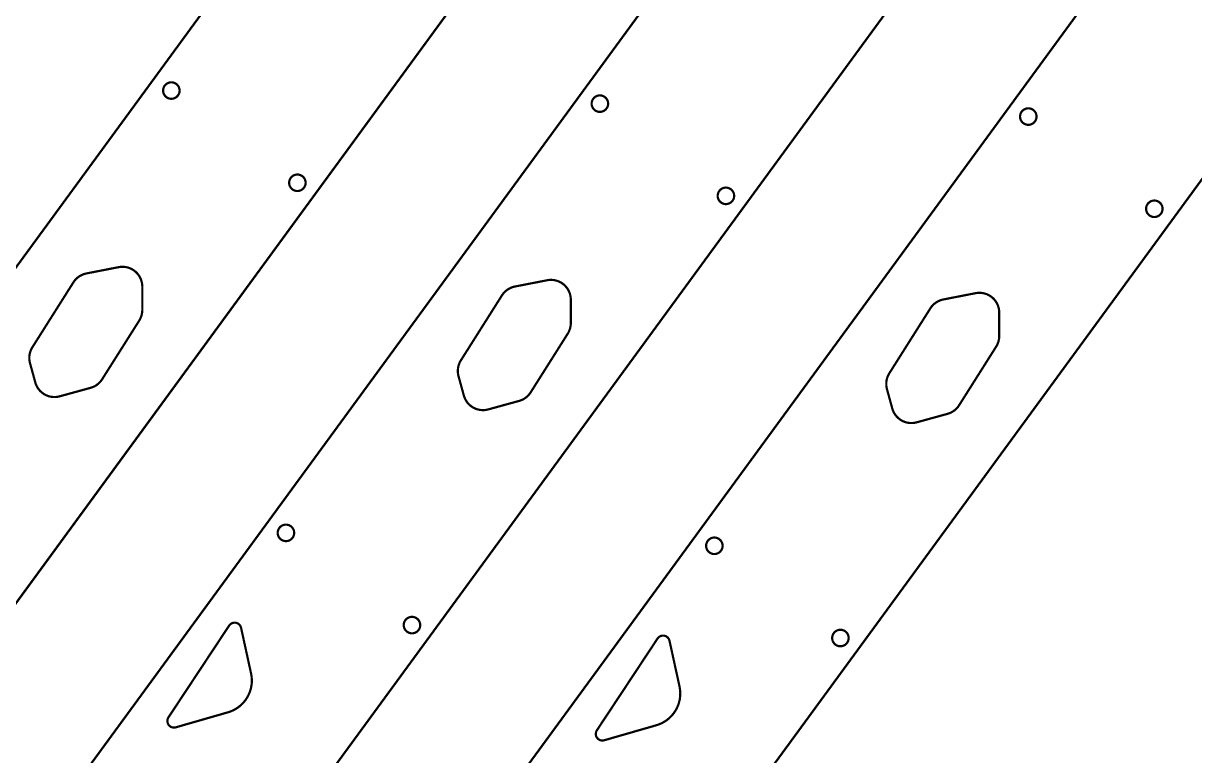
# Model space of a CAD drawing. Extents: x 0 to 578, y 0 to 442.
# Drawn here: x 177.2 to 354.5, y 100.4 to 211.2 of the extents above; entities that cross this region are included whole.
import ezdxf

# ---------------------------------------------------------------- set-up
doc = ezdxf.new("R2010")
doc.units = 0
doc.layers.get('0').update_dxf_attribs({"linetype": 'CONTINUOUS'})

msp = doc.modelspace()

# ---------------------------------------------------------------- linework, layer by layer
at = {"color": 0, "const_width": 0.3333}
for points in [[(96.1557, 65.0192), (263.349, 293.592)], [(161.028, 63.0382), (328.221, 291.611)], [(195.789, 19.9335), (393.079, 289.654)], [(287.25, 275.454), (120.369, 47.3076)], [(352.122, 273.474), (185.242, 45.3267)], [(416.982, 271.517), (220.003, 2.2221)]]:
    msp.add_lwpolyline(points, dxfattribs=at)
at = {"color": 0}
for points in [[(96.1557, 65.0192), (263.349, 293.592)], [(161.028, 63.0382), (328.221, 291.611)], [(195.789, 19.9335), (393.079, 289.654)], [(287.25, 275.454), (120.369, 47.3076)], [(352.122, 273.474), (185.242, 45.3267)], [(416.982, 271.517), (220.003, 2.2221)]]:
    msp.add_lwpolyline(points, dxfattribs=at)
at = {"color": 0, "const_width": 0.3333}
for points in [[(200.831, 201.026), (200.831, 200.964), (200.806, 200.775), (200.732, 200.54), (200.617, 200.328), (200.464, 200.143), (200.279, 199.99), (200.067, 199.875), (199.832, 199.803), (199.643, 199.776), (199.581, 199.776), (199.518, 199.776), (199.329, 199.803), (199.094, 199.875), (198.882, 199.99), (198.697, 200.143), (198.544, 200.328), (198.429, 200.54), (198.356, 200.775), (198.331, 200.964), (198.331, 201.026), (198.331, 201.09), (198.356, 201.279), (198.429, 201.514), (198.544, 201.726), (198.697, 201.911), (198.882, 202.064), (199.094, 202.179), (199.329, 202.251), (199.518, 202.276), (199.581, 202.276), (199.643, 202.276), (199.832, 202.251), (200.067, 202.179), (200.279, 202.064), (200.464, 201.911), (200.617, 201.726), (200.732, 201.514), (200.806, 201.279), (200.831, 201.09), (200.831, 201.026)], [(265.703, 199.046), (265.703, 198.983), (265.678, 198.794), (265.604, 198.56), (265.489, 198.347), (265.336, 198.163), (265.151, 198.01), (264.939, 197.894), (264.704, 197.821), (264.515, 197.796), (264.453, 197.796), (264.39, 197.796), (264.201, 197.821), (263.967, 197.894), (263.754, 198.01), (263.569, 198.163), (263.417, 198.347), (263.301, 198.56), (263.228, 198.794), (263.203, 198.983), (263.203, 199.046), (263.203, 199.108), (263.228, 199.299), (263.301, 199.532), (263.417, 199.744), (263.569, 199.931), (263.754, 200.082), (263.967, 200.197), (264.201, 200.271), (264.39, 200.296), (264.453, 200.296), (264.515, 200.296), (264.704, 200.271), (264.939, 200.197), (265.151, 200.082), (265.336, 199.931), (265.489, 199.744), (265.604, 199.532), (265.678, 199.299), (265.703, 199.108), (265.703, 199.046)], [(330.561, 197.089), (330.561, 197.026), (330.536, 196.837), (330.464, 196.603), (330.349, 196.39), (330.196, 196.206), (330.01, 196.053), (329.799, 195.938), (329.564, 195.865), (329.375, 195.839), (329.311, 195.839), (329.249, 195.839), (329.06, 195.865), (328.825, 195.938), (328.612, 196.053), (328.428, 196.206), (328.275, 196.39), (328.16, 196.603), (328.088, 196.837), (328.061, 197.026), (328.061, 197.089), (328.061, 197.153), (328.088, 197.342), (328.16, 197.576), (328.275, 197.788), (328.428, 197.974), (328.612, 198.126), (328.825, 198.24), (329.06, 198.314), (329.249, 198.339), (329.311, 198.339), (329.375, 198.339), (329.564, 198.314), (329.799, 198.24), (330.01, 198.126), (330.196, 197.974), (330.349, 197.788), (330.464, 197.576), (330.536, 197.342), (330.561, 197.153), (330.561, 197.089)], [(219.911, 187.071), (219.911, 187.007), (219.886, 186.818), (219.813, 186.583), (219.697, 186.371), (219.544, 186.186), (219.36, 186.033), (219.147, 185.918), (218.913, 185.846), (218.724, 185.821), (218.661, 185.821), (218.599, 185.821), (218.41, 185.846), (218.175, 185.918), (217.962, 186.033), (217.778, 186.186), (217.625, 186.371), (217.51, 186.583), (217.436, 186.818), (217.411, 187.007), (217.411, 187.071), (217.411, 187.133), (217.436, 187.322), (217.51, 187.557), (217.625, 187.769), (217.778, 187.954), (217.962, 188.107), (218.175, 188.222), (218.41, 188.294), (218.599, 188.321), (218.661, 188.321), (218.724, 188.321), (218.913, 188.294), (219.147, 188.222), (219.36, 188.107), (219.544, 187.954), (219.697, 187.769), (219.813, 187.557), (219.886, 187.322), (219.911, 187.133), (219.911, 187.071)], [(284.783, 185.089), (284.783, 185.026), (284.758, 184.837), (284.685, 184.603), (284.569, 184.39), (284.417, 184.206), (284.232, 184.053), (284.019, 183.938), (283.785, 183.865), (283.596, 183.839), (283.533, 183.839), (283.471, 183.839), (283.282, 183.865), (283.047, 183.938), (282.835, 184.053), (282.65, 184.206), (282.497, 184.39), (282.382, 184.603), (282.308, 184.837), (282.283, 185.026), (282.283, 185.089), (282.283, 185.153), (282.308, 185.342), (282.382, 185.576), (282.497, 185.789), (282.65, 185.974), (282.835, 186.126), (283.047, 186.242), (283.282, 186.314), (283.471, 186.339), (283.533, 186.339), (283.596, 186.339), (283.785, 186.314), (284.019, 186.242), (284.232, 186.126), (284.417, 185.974), (284.569, 185.789), (284.685, 185.576), (284.758, 185.342), (284.783, 185.153), (284.783, 185.089)], [(349.642, 183.132), (349.642, 183.069), (349.617, 182.881), (349.543, 182.646), (349.428, 182.433), (349.276, 182.249), (349.09, 182.096), (348.878, 181.981), (348.644, 181.908), (348.454, 181.882), (348.392, 181.882), (348.329, 181.882), (348.14, 181.908), (347.906, 181.981), (347.693, 182.096), (347.508, 182.249), (347.356, 182.433), (347.24, 182.646), (347.167, 182.881), (347.142, 183.069), (347.142, 183.132), (347.142, 183.196), (347.167, 183.385), (347.24, 183.619), (347.356, 183.832), (347.508, 184.017), (347.693, 184.169), (347.906, 184.285), (348.14, 184.357), (348.329, 184.382), (348.392, 184.382), (348.454, 184.382), (348.644, 184.357), (348.878, 184.285), (349.09, 184.169), (349.276, 184.017), (349.428, 183.832), (349.543, 183.619), (349.617, 183.385), (349.642, 183.196), (349.642, 183.132)], [(178.99, 156.837), (179.01, 156.765), (179.083, 156.556), (179.203, 156.286), (179.347, 156.031), (179.515, 155.792), (179.706, 155.569), (179.918, 155.367), (180.15, 155.185), (180.336, 155.063), (180.4, 155.025), (180.465, 154.989), (180.665, 154.892), (180.94, 154.785), (181.224, 154.707), (181.511, 154.657), (181.803, 154.635), (182.096, 154.642), (182.389, 154.676), (182.607, 154.722), (182.679, 154.742), (187.36, 156.031), (187.426, 156.049), (187.625, 156.117), (187.879, 156.226), (188.121, 156.358), (188.35, 156.513), (188.564, 156.686), (188.761, 156.879), (188.939, 157.09), (189.063, 157.261), (189.1, 157.319), (194.718, 166.207), (194.775, 166.297), (194.918, 166.581), (195.064, 166.976), (195.153, 167.388), (195.182, 167.704), (195.182, 167.81), (195.182, 171.351), (195.182, 171.435), (195.164, 171.685), (195.108, 172.011), (195.019, 172.328), (194.896, 172.632), (194.739, 172.919), (194.553, 173.19), (194.335, 173.44), (194.154, 173.614), (194.09, 173.667), (194.025, 173.719), (193.821, 173.864), (193.533, 174.029), (193.232, 174.161), (192.919, 174.26), (192.597, 174.322), (192.269, 174.35), (191.939, 174.342), (191.69, 174.311), (191.608, 174.296), (186.719, 173.343), (186.643, 173.328), (186.421, 173.268), (186.133, 173.164), (185.858, 173.032), (185.6, 172.874), (185.358, 172.69), (185.136, 172.483), (184.935, 172.253), (184.799, 172.067), (184.757, 172.001), (178.54, 162.167), (178.499, 162.1), (178.386, 161.892), (178.263, 161.604), (178.169, 161.308), (178.108, 161.004), (178.079, 160.696), (178.082, 160.385), (178.117, 160.074), (178.163, 159.843), (178.183, 159.767), (178.99, 156.837)], [(243.862, 154.857), (243.882, 154.785), (243.956, 154.575), (244.075, 154.306), (244.219, 154.05), (244.388, 153.81), (244.578, 153.589), (244.79, 153.386), (245.022, 153.204), (245.208, 153.081), (245.272, 153.044), (245.338, 153.008), (245.537, 152.911), (245.813, 152.804), (246.096, 152.726), (246.383, 152.676), (246.675, 152.654), (246.968, 152.66), (247.261, 152.696), (247.479, 152.74), (247.551, 152.76), (252.232, 154.049), (252.299, 154.068), (252.497, 154.136), (252.751, 154.246), (252.993, 154.378), (253.222, 154.532), (253.436, 154.706), (253.633, 154.899), (253.811, 155.11), (253.935, 155.279), (253.972, 155.339), (259.59, 164.226), (259.647, 164.315), (259.79, 164.6), (259.936, 164.994), (260.025, 165.407), (260.054, 165.724), (260.054, 165.829), (260.054, 169.371), (260.054, 169.454), (260.036, 169.704), (259.981, 170.031), (259.892, 170.347), (259.768, 170.65), (259.611, 170.939), (259.425, 171.21), (259.207, 171.46), (259.026, 171.633), (258.963, 171.686), (258.897, 171.739), (258.693, 171.883), (258.406, 172.049), (258.104, 172.181), (257.792, 172.279), (257.469, 172.342), (257.142, 172.369), (256.811, 172.361), (256.563, 172.331), (256.481, 172.315), (251.592, 171.361), (251.515, 171.347), (251.292, 171.288), (251.004, 171.183), (250.731, 171.051), (250.472, 170.893), (250.231, 170.71), (250.008, 170.501), (249.807, 170.272), (249.671, 170.085), (249.629, 170.019), (243.412, 160.185), (243.371, 160.118), (243.258, 159.911), (243.135, 159.624), (243.042, 159.326), (242.981, 159.024), (242.951, 158.714), (242.953, 158.404), (242.989, 158.093), (243.035, 157.861), (243.056, 157.786), (243.862, 154.857)], [(308.721, 152.9), (308.74, 152.828), (308.814, 152.618), (308.933, 152.349), (309.078, 152.093), (309.246, 151.853), (309.436, 151.632), (309.649, 151.429), (309.881, 151.247), (310.067, 151.124), (310.131, 151.087), (310.196, 151.051), (310.396, 150.954), (310.671, 150.847), (310.954, 150.769), (311.242, 150.719), (311.533, 150.697), (311.828, 150.704), (312.119, 150.739), (312.338, 150.783), (312.41, 150.804), (317.09, 152.092), (317.158, 152.111), (317.356, 152.179), (317.61, 152.289), (317.853, 152.421), (318.081, 152.575), (318.294, 152.749), (318.492, 152.942), (318.671, 153.153), (318.793, 153.322), (318.831, 153.382), (324.449, 162.269), (324.506, 162.358), (324.65, 162.643), (324.794, 163.039), (324.883, 163.45), (324.912, 163.767), (324.912, 163.872), (324.912, 167.414), (324.912, 167.497), (324.894, 167.747), (324.84, 168.074), (324.75, 168.39), (324.626, 168.693), (324.471, 168.982), (324.283, 169.253), (324.067, 169.503), (323.885, 169.676), (323.821, 169.729), (323.757, 169.782), (323.551, 169.926), (323.265, 170.092), (322.964, 170.224), (322.65, 170.322), (322.328, 170.385), (322, 170.413), (321.669, 170.404), (321.421, 170.374), (321.339, 170.358), (316.45, 169.404), (316.375, 169.39), (316.151, 169.331), (315.864, 169.226), (315.589, 169.094), (315.331, 168.936), (315.089, 168.753), (314.867, 168.544), (314.667, 168.315), (314.529, 168.128), (314.489, 168.064), (308.271, 158.228), (308.229, 158.163), (308.117, 157.954), (307.993, 157.667), (307.901, 157.369), (307.839, 157.067), (307.81, 156.758), (307.813, 156.447), (307.847, 156.136), (307.893, 155.904), (307.914, 155.829), (308.721, 152.9)], [(218.176, 134.072), (218.176, 134.01), (218.151, 133.821), (218.079, 133.586), (217.964, 133.374), (217.811, 133.189), (217.626, 133.036), (217.414, 132.921), (217.179, 132.848), (216.99, 132.822), (216.926, 132.822), (216.864, 132.822), (216.675, 132.848), (216.44, 132.921), (216.228, 133.036), (216.043, 133.189), (215.89, 133.374), (215.775, 133.586), (215.703, 133.821), (215.676, 134.01), (215.676, 134.072), (215.676, 134.135), (215.703, 134.324), (215.775, 134.559), (215.89, 134.771), (216.043, 134.956), (216.228, 135.109), (216.44, 135.224), (216.675, 135.297), (216.864, 135.322), (216.926, 135.322), (216.99, 135.322), (217.179, 135.297), (217.414, 135.224), (217.626, 135.109), (217.811, 134.956), (217.964, 134.771), (218.079, 134.559), (218.151, 134.324), (218.176, 134.135), (218.176, 134.072)], [(283.036, 132.116), (283.036, 132.053), (283.01, 131.864), (282.938, 131.629), (282.822, 131.417), (282.669, 131.232), (282.485, 131.079), (282.272, 130.964), (282.037, 130.891), (281.849, 130.866), (281.786, 130.866), (281.722, 130.866), (281.533, 130.891), (281.299, 130.964), (281.086, 131.079), (280.901, 131.232), (280.749, 131.417), (280.633, 131.629), (280.561, 131.864), (280.536, 132.053), (280.536, 132.116), (280.536, 132.179), (280.561, 132.368), (280.633, 132.602), (280.749, 132.815), (280.901, 132.999), (281.086, 133.152), (281.299, 133.267), (281.533, 133.34), (281.722, 133.366), (281.786, 133.366), (281.849, 133.366), (282.037, 133.34), (282.272, 133.267), (282.485, 133.152), (282.669, 132.999), (282.822, 132.815), (282.938, 132.602), (283.01, 132.368), (283.036, 132.179), (283.036, 132.116)], [(208.15, 106.912), (208.268, 106.946), (208.614, 107.07), (209.051, 107.268), (209.462, 107.504), (209.846, 107.776), (210.199, 108.079), (210.519, 108.413), (210.808, 108.773), (211.061, 109.157), (211.279, 109.564), (211.458, 109.989), (211.599, 110.43), (211.697, 110.885), (211.754, 111.351), (211.767, 111.825), (211.732, 112.304), (211.676, 112.667), (211.65, 112.787), (210.138, 119.696), (210.129, 119.732), (210.094, 119.839), (210.032, 119.971), (209.953, 120.092), (209.856, 120.2), (209.746, 120.293), (209.622, 120.369), (209.487, 120.427), (209.379, 120.458), (209.343, 120.465), (209.307, 120.472), (209.196, 120.481), (209.049, 120.476), (208.907, 120.449), (208.769, 120.403), (208.642, 120.337), (208.522, 120.252), (208.417, 120.151), (208.346, 120.064), (208.326, 120.033), (199.146, 106.15), (199.124, 106.118), (199.069, 106.015), (199.017, 105.872), (198.987, 105.724), (198.979, 105.574), (198.994, 105.425), (199.032, 105.279), (199.092, 105.138), (199.15, 105.038), (199.174, 105.007), (199.196, 104.976), (199.275, 104.889), (199.39, 104.79), (199.519, 104.711), (199.657, 104.652), (199.801, 104.615), (199.951, 104.599), (200.104, 104.607), (200.219, 104.627), (200.256, 104.638), (208.15, 106.912)], [(237.257, 120.116), (237.257, 120.053), (237.232, 119.864), (237.16, 119.629), (237.044, 119.417), (236.892, 119.232), (236.706, 119.079), (236.494, 118.964), (236.26, 118.891), (236.071, 118.866), (236.007, 118.866), (235.944, 118.866), (235.756, 118.891), (235.521, 118.964), (235.308, 119.079), (235.124, 119.232), (234.971, 119.417), (234.856, 119.629), (234.783, 119.864), (234.757, 120.053), (234.757, 120.116), (234.757, 120.179), (234.783, 120.368), (234.856, 120.602), (234.971, 120.815), (235.124, 121), (235.308, 121.152), (235.521, 121.268), (235.756, 121.34), (235.944, 121.366), (236.007, 121.366), (236.071, 121.366), (236.26, 121.34), (236.494, 121.268), (236.706, 121.152), (236.892, 121), (237.044, 120.815), (237.16, 120.602), (237.232, 120.368), (237.257, 120.179), (237.257, 120.116)], [(302.117, 118.159), (302.117, 118.096), (302.09, 117.907), (302.018, 117.672), (301.903, 117.46), (301.75, 117.275), (301.565, 117.123), (301.353, 117.007), (301.118, 116.934), (300.929, 116.909), (300.867, 116.909), (300.803, 116.909), (300.614, 116.934), (300.379, 117.007), (300.167, 117.123), (299.982, 117.275), (299.829, 117.46), (299.714, 117.672), (299.642, 117.907), (299.617, 118.096), (299.617, 118.159), (299.617, 118.222), (299.642, 118.411), (299.714, 118.646), (299.829, 118.858), (299.982, 119.043), (300.167, 119.196), (300.379, 119.311), (300.614, 119.384), (300.803, 119.409), (300.867, 119.409), (300.929, 119.409), (301.118, 119.384), (301.353, 119.311), (301.565, 119.196), (301.75, 119.043), (301.903, 118.858), (302.018, 118.646), (302.09, 118.411), (302.117, 118.222), (302.117, 118.159)], [(273.01, 104.955), (273.126, 104.989), (273.472, 105.113), (273.91, 105.311), (274.321, 105.548), (274.704, 105.819), (275.057, 106.122), (275.378, 106.456), (275.667, 106.816), (275.921, 107.201), (276.138, 107.607), (276.318, 108.032), (276.457, 108.473), (276.557, 108.928), (276.612, 109.394), (276.625, 109.868), (276.59, 110.348), (276.535, 110.71), (276.51, 110.83), (274.996, 117.739), (274.987, 117.775), (274.953, 117.882), (274.89, 118.014), (274.811, 118.135), (274.715, 118.243), (274.604, 118.336), (274.481, 118.412), (274.346, 118.47), (274.239, 118.501), (274.201, 118.508), (274.165, 118.515), (274.054, 118.524), (273.907, 118.519), (273.765, 118.492), (273.628, 118.446), (273.5, 118.38), (273.382, 118.296), (273.276, 118.194), (273.206, 118.108), (273.185, 118.077), (264.004, 104.193), (263.982, 104.161), (263.929, 104.058), (263.876, 103.915), (263.846, 103.767), (263.839, 103.617), (263.853, 103.468), (263.89, 103.322), (263.95, 103.182), (264.01, 103.081), (264.032, 103.05), (264.056, 103.019), (264.133, 102.932), (264.249, 102.833), (264.378, 102.754), (264.515, 102.695), (264.661, 102.658), (264.811, 102.642), (264.963, 102.65), (265.078, 102.67), (265.115, 102.681), (273.01, 104.955)]]:
    msp.add_lwpolyline(points, close=True, dxfattribs=at)
at = {"color": 0}
for points in [[(200.831, 201.026), (200.831, 200.964), (200.806, 200.775), (200.732, 200.54), (200.617, 200.328), (200.464, 200.143), (200.279, 199.99), (200.067, 199.875), (199.832, 199.803), (199.643, 199.776), (199.581, 199.776), (199.518, 199.776), (199.329, 199.803), (199.094, 199.875), (198.882, 199.99), (198.697, 200.143), (198.544, 200.328), (198.429, 200.54), (198.356, 200.775), (198.331, 200.964), (198.331, 201.026), (198.331, 201.09), (198.356, 201.279), (198.429, 201.514), (198.544, 201.726), (198.697, 201.911), (198.882, 202.064), (199.094, 202.179), (199.329, 202.251), (199.518, 202.276), (199.581, 202.276), (199.643, 202.276), (199.832, 202.251), (200.067, 202.179), (200.279, 202.064), (200.464, 201.911), (200.617, 201.726), (200.732, 201.514), (200.806, 201.279), (200.831, 201.09), (200.831, 201.026)], [(265.703, 199.046), (265.703, 198.983), (265.678, 198.794), (265.604, 198.56), (265.489, 198.347), (265.336, 198.163), (265.151, 198.01), (264.939, 197.894), (264.704, 197.821), (264.515, 197.796), (264.453, 197.796), (264.39, 197.796), (264.201, 197.821), (263.967, 197.894), (263.754, 198.01), (263.569, 198.163), (263.417, 198.347), (263.301, 198.56), (263.228, 198.794), (263.203, 198.983), (263.203, 199.046), (263.203, 199.108), (263.228, 199.299), (263.301, 199.532), (263.417, 199.744), (263.569, 199.931), (263.754, 200.082), (263.967, 200.197), (264.201, 200.271), (264.39, 200.296), (264.453, 200.296), (264.515, 200.296), (264.704, 200.271), (264.939, 200.197), (265.151, 200.082), (265.336, 199.931), (265.489, 199.744), (265.604, 199.532), (265.678, 199.299), (265.703, 199.108), (265.703, 199.046)], [(330.561, 197.089), (330.561, 197.026), (330.536, 196.837), (330.464, 196.603), (330.349, 196.39), (330.196, 196.206), (330.01, 196.053), (329.799, 195.938), (329.564, 195.865), (329.375, 195.839), (329.311, 195.839), (329.249, 195.839), (329.06, 195.865), (328.825, 195.938), (328.612, 196.053), (328.428, 196.206), (328.275, 196.39), (328.16, 196.603), (328.088, 196.837), (328.061, 197.026), (328.061, 197.089), (328.061, 197.153), (328.088, 197.342), (328.16, 197.576), (328.275, 197.788), (328.428, 197.974), (328.612, 198.126), (328.825, 198.24), (329.06, 198.314), (329.249, 198.339), (329.311, 198.339), (329.375, 198.339), (329.564, 198.314), (329.799, 198.24), (330.01, 198.126), (330.196, 197.974), (330.349, 197.788), (330.464, 197.576), (330.536, 197.342), (330.561, 197.153), (330.561, 197.089)], [(219.911, 187.071), (219.911, 187.007), (219.886, 186.818), (219.813, 186.583), (219.697, 186.371), (219.544, 186.186), (219.36, 186.033), (219.147, 185.918), (218.913, 185.846), (218.724, 185.821), (218.661, 185.821), (218.599, 185.821), (218.41, 185.846), (218.175, 185.918), (217.962, 186.033), (217.778, 186.186), (217.625, 186.371), (217.51, 186.583), (217.436, 186.818), (217.411, 187.007), (217.411, 187.071), (217.411, 187.133), (217.436, 187.322), (217.51, 187.557), (217.625, 187.769), (217.778, 187.954), (217.962, 188.107), (218.175, 188.222), (218.41, 188.294), (218.599, 188.321), (218.661, 188.321), (218.724, 188.321), (218.913, 188.294), (219.147, 188.222), (219.36, 188.107), (219.544, 187.954), (219.697, 187.769), (219.813, 187.557), (219.886, 187.322), (219.911, 187.133), (219.911, 187.071)], [(284.783, 185.089), (284.783, 185.026), (284.758, 184.837), (284.685, 184.603), (284.569, 184.39), (284.417, 184.206), (284.232, 184.053), (284.019, 183.938), (283.785, 183.865), (283.596, 183.839), (283.533, 183.839), (283.471, 183.839), (283.282, 183.865), (283.047, 183.938), (282.835, 184.053), (282.65, 184.206), (282.497, 184.39), (282.382, 184.603), (282.308, 184.837), (282.283, 185.026), (282.283, 185.089), (282.283, 185.153), (282.308, 185.342), (282.382, 185.576), (282.497, 185.789), (282.65, 185.974), (282.835, 186.126), (283.047, 186.242), (283.282, 186.314), (283.471, 186.339), (283.533, 186.339), (283.596, 186.339), (283.785, 186.314), (284.019, 186.242), (284.232, 186.126), (284.417, 185.974), (284.569, 185.789), (284.685, 185.576), (284.758, 185.342), (284.783, 185.153), (284.783, 185.089)], [(349.642, 183.132), (349.642, 183.069), (349.617, 182.881), (349.543, 182.646), (349.428, 182.433), (349.276, 182.249), (349.09, 182.096), (348.878, 181.981), (348.644, 181.908), (348.454, 181.882), (348.392, 181.882), (348.329, 181.882), (348.14, 181.908), (347.906, 181.981), (347.693, 182.096), (347.508, 182.249), (347.356, 182.433), (347.24, 182.646), (347.167, 182.881), (347.142, 183.069), (347.142, 183.132), (347.142, 183.196), (347.167, 183.385), (347.24, 183.619), (347.356, 183.832), (347.508, 184.017), (347.693, 184.169), (347.906, 184.285), (348.14, 184.357), (348.329, 184.382), (348.392, 184.382), (348.454, 184.382), (348.644, 184.357), (348.878, 184.285), (349.09, 184.169), (349.276, 184.017), (349.428, 183.832), (349.543, 183.619), (349.617, 183.385), (349.642, 183.196), (349.642, 183.132)], [(178.99, 156.837), (179.01, 156.765), (179.083, 156.556), (179.203, 156.286), (179.347, 156.031), (179.515, 155.792), (179.706, 155.569), (179.918, 155.367), (180.15, 155.185), (180.336, 155.063), (180.4, 155.025), (180.465, 154.989), (180.665, 154.892), (180.94, 154.785), (181.224, 154.707), (181.511, 154.657), (181.803, 154.635), (182.096, 154.642), (182.389, 154.676), (182.607, 154.722), (182.679, 154.742), (187.36, 156.031), (187.426, 156.049), (187.625, 156.117), (187.879, 156.226), (188.121, 156.358), (188.35, 156.513), (188.564, 156.686), (188.761, 156.879), (188.939, 157.09), (189.063, 157.261), (189.1, 157.319), (194.718, 166.207), (194.775, 166.297), (194.918, 166.581), (195.064, 166.976), (195.153, 167.388), (195.182, 167.704), (195.182, 167.81), (195.182, 171.351), (195.182, 171.435), (195.164, 171.685), (195.108, 172.011), (195.019, 172.328), (194.896, 172.632), (194.739, 172.919), (194.553, 173.19), (194.335, 173.44), (194.154, 173.614), (194.09, 173.667), (194.025, 173.719), (193.821, 173.864), (193.533, 174.029), (193.232, 174.161), (192.919, 174.26), (192.597, 174.322), (192.269, 174.35), (191.939, 174.342), (191.69, 174.311), (191.608, 174.296), (186.719, 173.343), (186.643, 173.328), (186.421, 173.268), (186.133, 173.164), (185.858, 173.032), (185.6, 172.874), (185.358, 172.69), (185.136, 172.483), (184.935, 172.253), (184.799, 172.067), (184.757, 172.001), (178.54, 162.167), (178.499, 162.1), (178.386, 161.892), (178.263, 161.604), (178.169, 161.308), (178.108, 161.004), (178.079, 160.696), (178.082, 160.385), (178.117, 160.074), (178.163, 159.843), (178.183, 159.767), (178.99, 156.837)], [(243.862, 154.857), (243.882, 154.785), (243.956, 154.575), (244.075, 154.306), (244.219, 154.05), (244.388, 153.81), (244.578, 153.589), (244.79, 153.386), (245.022, 153.204), (245.208, 153.081), (245.272, 153.044), (245.338, 153.008), (245.537, 152.911), (245.813, 152.804), (246.096, 152.726), (246.383, 152.676), (246.675, 152.654), (246.968, 152.66), (247.261, 152.696), (247.479, 152.74), (247.551, 152.76), (252.232, 154.049), (252.299, 154.068), (252.497, 154.136), (252.751, 154.246), (252.993, 154.378), (253.222, 154.532), (253.436, 154.706), (253.633, 154.899), (253.811, 155.11), (253.935, 155.279), (253.972, 155.339), (259.59, 164.226), (259.647, 164.315), (259.79, 164.6), (259.936, 164.994), (260.025, 165.407), (260.054, 165.724), (260.054, 165.829), (260.054, 169.371), (260.054, 169.454), (260.036, 169.704), (259.981, 170.031), (259.892, 170.347), (259.768, 170.65), (259.611, 170.939), (259.425, 171.21), (259.207, 171.46), (259.026, 171.633), (258.963, 171.686), (258.897, 171.739), (258.693, 171.883), (258.406, 172.049), (258.104, 172.181), (257.792, 172.279), (257.469, 172.342), (257.142, 172.369), (256.811, 172.361), (256.563, 172.331), (256.481, 172.315), (251.592, 171.361), (251.515, 171.347), (251.292, 171.288), (251.004, 171.183), (250.731, 171.051), (250.472, 170.893), (250.231, 170.71), (250.008, 170.501), (249.807, 170.272), (249.671, 170.085), (249.629, 170.019), (243.412, 160.185), (243.371, 160.118), (243.258, 159.911), (243.135, 159.624), (243.042, 159.326), (242.981, 159.024), (242.951, 158.714), (242.953, 158.404), (242.989, 158.093), (243.035, 157.861), (243.056, 157.786), (243.862, 154.857)], [(308.721, 152.9), (308.74, 152.828), (308.814, 152.618), (308.933, 152.349), (309.078, 152.093), (309.246, 151.853), (309.436, 151.632), (309.649, 151.429), (309.881, 151.247), (310.067, 151.124), (310.131, 151.087), (310.196, 151.051), (310.396, 150.954), (310.671, 150.847), (310.954, 150.769), (311.242, 150.719), (311.533, 150.697), (311.828, 150.704), (312.119, 150.739), (312.338, 150.783), (312.41, 150.804), (317.09, 152.092), (317.158, 152.111), (317.356, 152.179), (317.61, 152.289), (317.853, 152.421), (318.081, 152.575), (318.294, 152.749), (318.492, 152.942), (318.671, 153.153), (318.793, 153.322), (318.831, 153.382), (324.449, 162.269), (324.506, 162.358), (324.65, 162.643), (324.794, 163.039), (324.883, 163.45), (324.912, 163.767), (324.912, 163.872), (324.912, 167.414), (324.912, 167.497), (324.894, 167.747), (324.84, 168.074), (324.75, 168.39), (324.626, 168.693), (324.471, 168.982), (324.283, 169.253), (324.067, 169.503), (323.885, 169.676), (323.821, 169.729), (323.757, 169.782), (323.551, 169.926), (323.265, 170.092), (322.964, 170.224), (322.65, 170.322), (322.328, 170.385), (322, 170.413), (321.669, 170.404), (321.421, 170.374), (321.339, 170.358), (316.45, 169.404), (316.375, 169.39), (316.151, 169.331), (315.864, 169.226), (315.589, 169.094), (315.331, 168.936), (315.089, 168.753), (314.867, 168.544), (314.667, 168.315), (314.529, 168.128), (314.489, 168.064), (308.271, 158.228), (308.229, 158.163), (308.117, 157.954), (307.993, 157.667), (307.901, 157.369), (307.839, 157.067), (307.81, 156.758), (307.813, 156.447), (307.847, 156.136), (307.893, 155.904), (307.914, 155.829), (308.721, 152.9)], [(218.176, 134.072), (218.176, 134.01), (218.151, 133.821), (218.079, 133.586), (217.964, 133.374), (217.811, 133.189), (217.626, 133.036), (217.414, 132.921), (217.179, 132.848), (216.99, 132.822), (216.926, 132.822), (216.864, 132.822), (216.675, 132.848), (216.44, 132.921), (216.228, 133.036), (216.043, 133.189), (215.89, 133.374), (215.775, 133.586), (215.703, 133.821), (215.676, 134.01), (215.676, 134.072), (215.676, 134.135), (215.703, 134.324), (215.775, 134.559), (215.89, 134.771), (216.043, 134.956), (216.228, 135.109), (216.44, 135.224), (216.675, 135.297), (216.864, 135.322), (216.926, 135.322), (216.99, 135.322), (217.179, 135.297), (217.414, 135.224), (217.626, 135.109), (217.811, 134.956), (217.964, 134.771), (218.079, 134.559), (218.151, 134.324), (218.176, 134.135), (218.176, 134.072)], [(283.036, 132.116), (283.036, 132.053), (283.01, 131.864), (282.938, 131.629), (282.822, 131.417), (282.669, 131.232), (282.485, 131.079), (282.272, 130.964), (282.037, 130.891), (281.849, 130.866), (281.786, 130.866), (281.722, 130.866), (281.533, 130.891), (281.299, 130.964), (281.086, 131.079), (280.901, 131.232), (280.749, 131.417), (280.633, 131.629), (280.561, 131.864), (280.536, 132.053), (280.536, 132.116), (280.536, 132.179), (280.561, 132.368), (280.633, 132.602), (280.749, 132.815), (280.901, 132.999), (281.086, 133.152), (281.299, 133.267), (281.533, 133.34), (281.722, 133.366), (281.786, 133.366), (281.849, 133.366), (282.037, 133.34), (282.272, 133.267), (282.485, 133.152), (282.669, 132.999), (282.822, 132.815), (282.938, 132.602), (283.01, 132.368), (283.036, 132.179), (283.036, 132.116)], [(237.257, 120.116), (237.257, 120.053), (237.232, 119.864), (237.16, 119.629), (237.044, 119.417), (236.892, 119.232), (236.706, 119.079), (236.494, 118.964), (236.26, 118.891), (236.071, 118.866), (236.007, 118.866), (235.944, 118.866), (235.756, 118.891), (235.521, 118.964), (235.308, 119.079), (235.124, 119.232), (234.971, 119.417), (234.856, 119.629), (234.783, 119.864), (234.757, 120.053), (234.757, 120.116), (234.757, 120.179), (234.783, 120.368), (234.856, 120.602), (234.971, 120.815), (235.124, 121), (235.308, 121.152), (235.521, 121.268), (235.756, 121.34), (235.944, 121.366), (236.007, 121.366), (236.071, 121.366), (236.26, 121.34), (236.494, 121.268), (236.706, 121.152), (236.892, 121), (237.044, 120.815), (237.16, 120.602), (237.232, 120.368), (237.257, 120.179), (237.257, 120.116)], [(208.15, 106.912), (208.268, 106.946), (208.614, 107.07), (209.051, 107.268), (209.462, 107.504), (209.846, 107.776), (210.199, 108.079), (210.519, 108.413), (210.808, 108.773), (211.061, 109.157), (211.279, 109.564), (211.458, 109.989), (211.599, 110.43), (211.697, 110.885), (211.754, 111.351), (211.767, 111.825), (211.732, 112.304), (211.676, 112.667), (211.65, 112.787), (210.138, 119.696), (210.129, 119.732), (210.094, 119.839), (210.032, 119.971), (209.953, 120.092), (209.856, 120.2), (209.746, 120.293), (209.622, 120.369), (209.487, 120.427), (209.379, 120.458), (209.343, 120.465), (209.307, 120.472), (209.196, 120.481), (209.049, 120.476), (208.907, 120.449), (208.769, 120.403), (208.642, 120.337), (208.522, 120.252), (208.417, 120.151), (208.346, 120.064), (208.326, 120.033), (199.146, 106.15), (199.124, 106.118), (199.069, 106.015), (199.017, 105.872), (198.987, 105.724), (198.979, 105.574), (198.994, 105.425), (199.032, 105.279), (199.092, 105.138), (199.15, 105.038), (199.174, 105.007), (199.196, 104.976), (199.275, 104.889), (199.39, 104.79), (199.519, 104.711), (199.657, 104.652), (199.801, 104.615), (199.951, 104.599), (200.104, 104.607), (200.219, 104.627), (200.256, 104.638), (208.15, 106.912)], [(302.117, 118.159), (302.117, 118.096), (302.09, 117.907), (302.018, 117.672), (301.903, 117.46), (301.75, 117.275), (301.565, 117.123), (301.353, 117.007), (301.118, 116.934), (300.929, 116.909), (300.867, 116.909), (300.803, 116.909), (300.614, 116.934), (300.379, 117.007), (300.167, 117.123), (299.982, 117.275), (299.829, 117.46), (299.714, 117.672), (299.642, 117.907), (299.617, 118.096), (299.617, 118.159), (299.617, 118.222), (299.642, 118.411), (299.714, 118.646), (299.829, 118.858), (299.982, 119.043), (300.167, 119.196), (300.379, 119.311), (300.614, 119.384), (300.803, 119.409), (300.867, 119.409), (300.929, 119.409), (301.118, 119.384), (301.353, 119.311), (301.565, 119.196), (301.75, 119.043), (301.903, 118.858), (302.018, 118.646), (302.09, 118.411), (302.117, 118.222), (302.117, 118.159)], [(273.01, 104.955), (273.126, 104.989), (273.472, 105.113), (273.91, 105.311), (274.321, 105.548), (274.704, 105.819), (275.057, 106.122), (275.378, 106.456), (275.667, 106.816), (275.921, 107.201), (276.138, 107.607), (276.318, 108.032), (276.457, 108.473), (276.557, 108.928), (276.612, 109.394), (276.625, 109.868), (276.59, 110.348), (276.535, 110.71), (276.51, 110.83), (274.996, 117.739), (274.987, 117.775), (274.953, 117.882), (274.89, 118.014), (274.811, 118.135), (274.715, 118.243), (274.604, 118.336), (274.481, 118.412), (274.346, 118.47), (274.239, 118.501), (274.201, 118.508), (274.165, 118.515), (274.054, 118.524), (273.907, 118.519), (273.765, 118.492), (273.628, 118.446), (273.5, 118.38), (273.382, 118.296), (273.276, 118.194), (273.206, 118.108), (273.185, 118.077), (264.004, 104.193), (263.982, 104.161), (263.929, 104.058), (263.876, 103.915), (263.846, 103.767), (263.839, 103.617), (263.853, 103.468), (263.89, 103.322), (263.95, 103.182), (264.01, 103.081), (264.032, 103.05), (264.056, 103.019), (264.133, 102.932), (264.249, 102.833), (264.378, 102.754), (264.515, 102.695), (264.661, 102.658), (264.811, 102.642), (264.963, 102.65), (265.078, 102.67), (265.115, 102.681), (273.01, 104.955)]]:
    msp.add_lwpolyline(points, close=True, dxfattribs=at)

doc.saveas('drawing.dxf')
